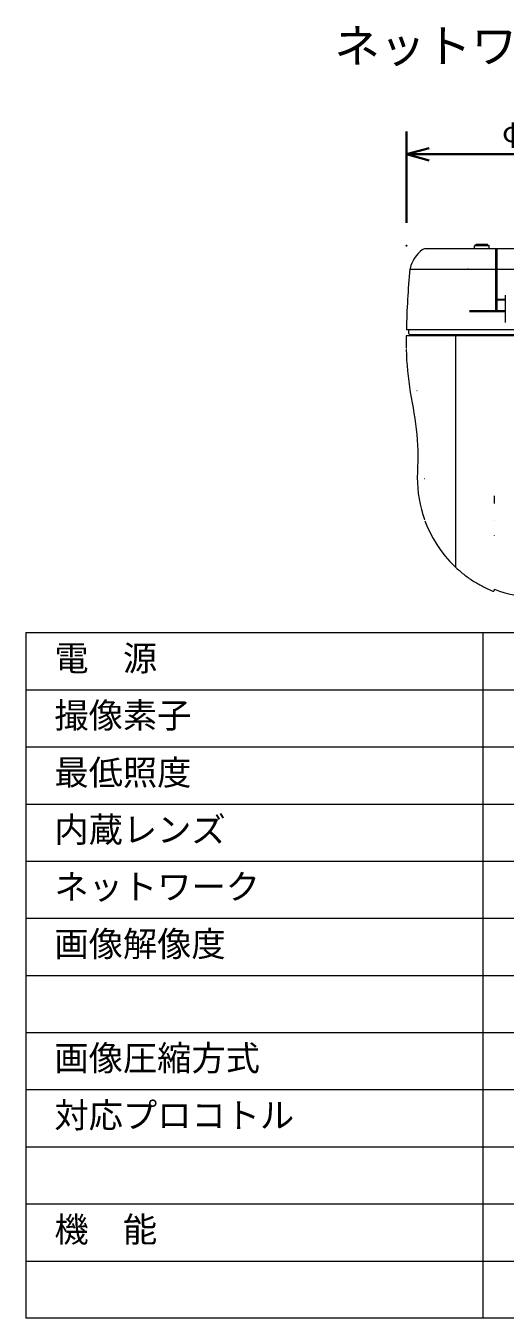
# Model space of a CAD drawing. Units: millimetres, scale not verified. Extents: x -62 to 62, y -56 to 57.
# Drawn here: x -62.5 to -20.5, y -56.4 to 56.7 of the extents above; entities that cross this region are included whole.
import ezdxf
from ezdxf.enums import TextEntityAlignment as Align

# ---------------------------------------------------------------- set-up
doc = ezdxf.new("R2010")
doc.units = ezdxf.units.MM
doc.header["$LTSCALE"] = 0.125
doc.header["$PDMODE"] = 32
doc.header["$PDSIZE"] = 0.0625
for name, color, linetype, lineweight in [('0-0_0', 7, 'Continuous', 35), ('0-1_WAKU', 1, 'Continuous', 18), ('0-5_GAIKEI', 7, 'Continuous', 18), ('0-6_SUNPO', 7, 'Continuous', 35)]:
    doc.layers.add(name, color=color, linetype=linetype, lineweight=lineweight)
doc.layers.add('0-2_MOJI1', color=7, linetype='Continuous')
doc.layers.add('0-4_Defpoints', color=7, linetype='Continuous')
doc.styles.add('ＭＳ ゴシック', font='')
doc.styles.get('ＭＳ ゴシック').set_extended_font_data('MS Gothic')

# ---------------------------------------------------------------- blocks, each defined once
blk = doc.blocks.new('_OPEN30')
at = {"layer": '0-0_0'}
blk.add_line((0, 0), (-1, 0), dxfattribs=at)
blk.add_lwpolyline([(-1, 0.26795), (0, 0), (-1, -0.26795)], dxfattribs=at)
blk = doc.blocks.new('D3')
at = {"layer": '0-4_Defpoints'}
for p in [(-37.735, 36.4989), (-37.735, 28.4989), (-14.735, 28.4989)]:
    blk.add_point(p, dxfattribs=at)
at = {"layer": '0-6_SUNPO'}
for p, q in [((-37.735, 30.4989), (-37.735, 38.4989)), ((-14.735, 30.4989), (-14.735, 38.4989)), ((-16.735, 36.4989), (-35.735, 36.4989))]:
    blk.add_line(p, q, dxfattribs=at)
at = {"layer": '0-6_SUNPO', "xscale": 2, "yscale": 2, "rotation": 180}
blk.add_blockref('_OPEN30', (-37.735, 36.4989), dxfattribs=at)
at = {"layer": '0-6_SUNPO', "xscale": 2, "yscale": 2}
blk.add_blockref('_OPEN30', (-14.735, 36.4989), dxfattribs=at)
at = {"layer": '0-6_SUNPO', "style": 'ＭＳ ゴシック'}
blk.add_text('φ115', height=1.833, dxfattribs=at).set_placement((-29.36, 36.9989), align=Align.BOTTOM_LEFT)

msp = doc.modelspace()

# ---------------------------------------------------------------- linework, layer by layer
at = {"layer": '0-1_WAKU', "color": 4}
for p, q in [((-62.5, 3.6333), (62.5, 3.6333)), ((-62.5, 3.6333), (-62.5, -56.3667)), ((-22.5, 3.6333), (-22.5, -56.3667)), ((62.5, -56.3667), (-62.5, -56.3667))]:
    msp.add_line(p, q, dxfattribs=at)
at = {"layer": '0-1_WAKU'}
for p, q in [((-62.5, -1.3667), (62.5, -1.3667)), ((-62.5, -6.3667), (62.5, -6.3667)), ((-62.5, -11.3667), (62.5, -11.3667)), ((-62.5, -16.3667), (62.5, -16.3667)), ((-62.5, -21.3667), (62.5, -21.3667)), ((-62.5, -26.3667), (62.5, -26.3667)), ((-62.5, -31.3667), (62.5, -31.3667)), ((-62.5, -36.3667), (62.5, -36.3667)), ((-62.5, -41.3667), (62.5, -41.3667)), ((-62.5, -46.3667), (62.5, -46.3667)), ((-62.5, -51.3667), (62.5, -51.3667))]:
    msp.add_line(p, q, dxfattribs=at)
at = {"layer": '0-5_GAIKEI'}
for p, q in [((-23.2262, 37.2246), (-23.2262, 37.4646)), ((-23.1662, 37.5246), (-21.9862, 37.5246)), ((-23.0762, 37.6246), (-22.0762, 37.6246)), ((-23.0762, 37.5246), (-23.0762, 37.6246)), ((-22.0762, 37.5246), (-22.0762, 37.6246)), ((-21.9262, 37.2246), (-21.9262, 37.4646)), ((-21.2762, 37.2246), (-27.5446, 37.2246)), ((-7.8078, 37.2246), (-21.2723, 37.2246)), ((-28.8571, 35.5144), (-28.8675, 35.4561)), ((-6.1362, 29.6046), (-29.2162, 29.6046)), ((-29.2162, 29.6046), (-29.21, 28.9825)), ((-6.1763, 30.1246), (-29.1762, 30.1246)), ((-28.9762, 29.8246), (-28.9762, 30.1246)), ((-28.8699, 29.7246), (-6.478, 29.7246)), ((-28.5362, 29.7246), (-28.5362, 29.6046)), ((-29.21, 28.9825), (-29.2011, 28.5207)), ((-29.167, 28.4246), (-29.1976, 28.4246)), ((-28.2677, 24.8246), (-28.2332, 24.8246)), ((-24.9363, 9.4169), (-24.8762, 9.3597)), ((-21.4762, 7.4182), (-21.4762, 7.4437)), ((-21.4762, 7.3925), (-21.4762, 7.4437)), ((-21.4762, 7.3677), (-21.4762, 7.4437))]:
    msp.add_line(p, q, dxfattribs=at)
at = {"layer": '0-5_GAIKEI', "color": 1}
for p, q in [((-21.3973, 37.2184), (-21.2762, 37.2184)), ((-21.3562, 31.8046), (-21.3562, 37.1407)), ((-21.2762, 37.2246), (-21.2762, 31.8046)), ((-28.8675, 35.4561), (-23.8427, 35.4561)), ((-23.8398, 35.4778), (-23.7624, 35.4778)), ((-23.7624, 35.4561), (-21.3562, 35.4561)), ((-21.26, 35.4561), (-14.0762, 35.4561)), ((-20.5362, 32.8046), (-21.2762, 32.8046)), ((-20.5362, 33.1646), (-20.5362, 30.7846)), ((-21.3562, 31.8046), (-23.6444, 31.8046)), ((-20.5362, 31.7246), (-23.6444, 31.7246)), ((-20.5362, 32.7246), (-21.2762, 32.7246)), ((-20.5362, 31.8046), (-21.2762, 31.8046)), ((-24.8762, 29.6046), (-24.8762, 9.3597)), ((-27.5943, 17.1246), (-27.5574, 17.1246)), ((-21.4763, 14.9285), (-21.4762, 15.4201)), ((-21.4762, 15.4204), (-21.4762, 15.6044)), ((-21.4762, 14.9286), (-21.4762, 15.2066)), ((-27.5584, 13.5246), (-27.5952, 13.5246)), ((-21.4762, 13.4154), (-21.4762, 13.4283)), ((-21.4762, 12.1153), (-21.4762, 12.1413))]:
    msp.add_line(p, q, dxfattribs=at)
at = {"layer": '0-5_GAIKEI'}
for points in [[(-29.1988, 28.4208), (-29.1835, 27.956), (-29.1607, 27.4865), (-29.1299, 27.0174), (-29.0898, 26.5491), (-29.0393, 26.0818), (-28.9797, 25.6155), (-28.9131, 25.1502), (-28.8405, 24.6858), (-28.7622, 24.2224), (-28.6807, 23.7595), (-28.5993, 23.2965), (-28.5204, 22.8332), (-28.4454, 22.3692), (-28.3762, 21.9042), (-28.3156, 21.4381), (-28.2657, 20.9707), (-28.2277, 20.5022), (-28.2024, 20.0328), (-28.1894, 19.5629), (-28.1878, 19.0929), (-28.1953, 18.6229), (-28.209, 18.1531), (-28.2223, 17.6832), (-28.2278, 17.2131), (-28.2192, 16.7431), (-28.1916, 16.2739), (-28.1428, 15.8062), (-28.0733, 15.3412), (-27.9835, 14.8797), (-27.8737, 14.4225), (-27.7442, 13.9705), (-27.5952, 13.5246)], [(-27.5588, 13.4246), (-27.385, 12.9848), (-27.1272, 12.4183), (-26.8371, 11.8677), (-26.5156, 11.3348), (-26.1636, 10.8215), (-25.782, 10.3296), (-25.3723, 9.8608), (-24.9363, 9.4169)], [(-24.8762, 9.3597), (-24.8131, 9.3005), (-24.7236, 9.2182), (-24.6332, 9.137), (-24.5417, 9.0569), (-24.4494, 8.9778)], [(-24.4494, 8.9778), (-24.356, 8.8998), (-24.2616, 8.8229), (-24.1663, 8.747), (-24.07, 8.6723), (-23.9726, 8.5986)], [(-23.9726, 8.5986), (-23.8743, 8.5261), (-23.775, 8.4547), (-23.6747, 8.3845), (-23.5735, 8.3154), (-23.4715, 8.2475), (-23.3687, 8.1807)], [(-23.3687, 8.1807), (-23.2653, 8.1152), (-23.1611, 8.0508), (-23.0564, 7.9877), (-22.9511, 7.9258), (-22.8453, 7.8652)], [(-22.8453, 7.8652), (-22.7391, 7.8058), (-22.6325, 7.7477), (-22.5257, 7.6908), (-22.4185, 7.6353), (-22.3112, 7.5811), (-22.2038, 7.5282)], [(-22.2038, 7.5282), (-22.0962, 7.4766), (-21.9886, 7.4264), (-21.8808, 7.3775), (-21.7728, 7.33), (-21.6646, 7.2838), (-21.6145, 7.2629)]]:
    msp.add_lwpolyline(points, dxfattribs=at)
for centre, radius, start, end in [((-23.1662, 37.4646), 0.06, 90, 180), ((-21.9862, 37.4646), 0.06, 0, 90), ((-25.9507, 34.7705), 3, 127.81016, 165.64272), ((-27.5447, 36.8246), 0.4, 90, 127.81016), ((30.8184, 29.3246), 60, 174.13464, 179.23603), ((-28.8762, 29.8246), 0.1, 180, 270), ((-21.5762, 7.3553), 0.1, 247.51539, 360), ((-17.6762, 17.1246), 10.4, 248.5694, 270)]:
    msp.add_arc(centre, radius, start, end, dxfattribs=at)

# ---------------------------------------------------------------- block references
at = {"layer": '0-6_SUNPO'}
msp.add_blockref('D3', (8.5587, 9.0026), dxfattribs=at)

# ---------------------------------------------------------------- texts
at = {"layer": '0-2_MOJI1', "style": 'ＭＳ ゴシック'}
for s, height, p in [('ネットワークカメラ', 2.933, (-35.5, 52.6333)), ('電\u3000源', 2.199, (-60, -0.3667)), ('撮像素子', 2.199, (-60, -5.3667)), ('最低照度', 2.199, (-60, -10.3667)), ('内蔵レンズ', 2.199, (-60, -15.3667)), ('ネットワーク', 2.199, (-60, -20.3667)), ('画像解像度', 2.199, (-60, -25.3667)), ('画像圧縮方式', 2.199, (-60, -35.3667)), ('対応プロコトル', 2.199, (-60, -40.3667)), ('機\u3000能', 2.199, (-60, -50.3667))]:
    msp.add_text(s, height=height, dxfattribs=at).set_placement(p, align=Align.BOTTOM_LEFT)

doc.saveas('drawing.dxf')
